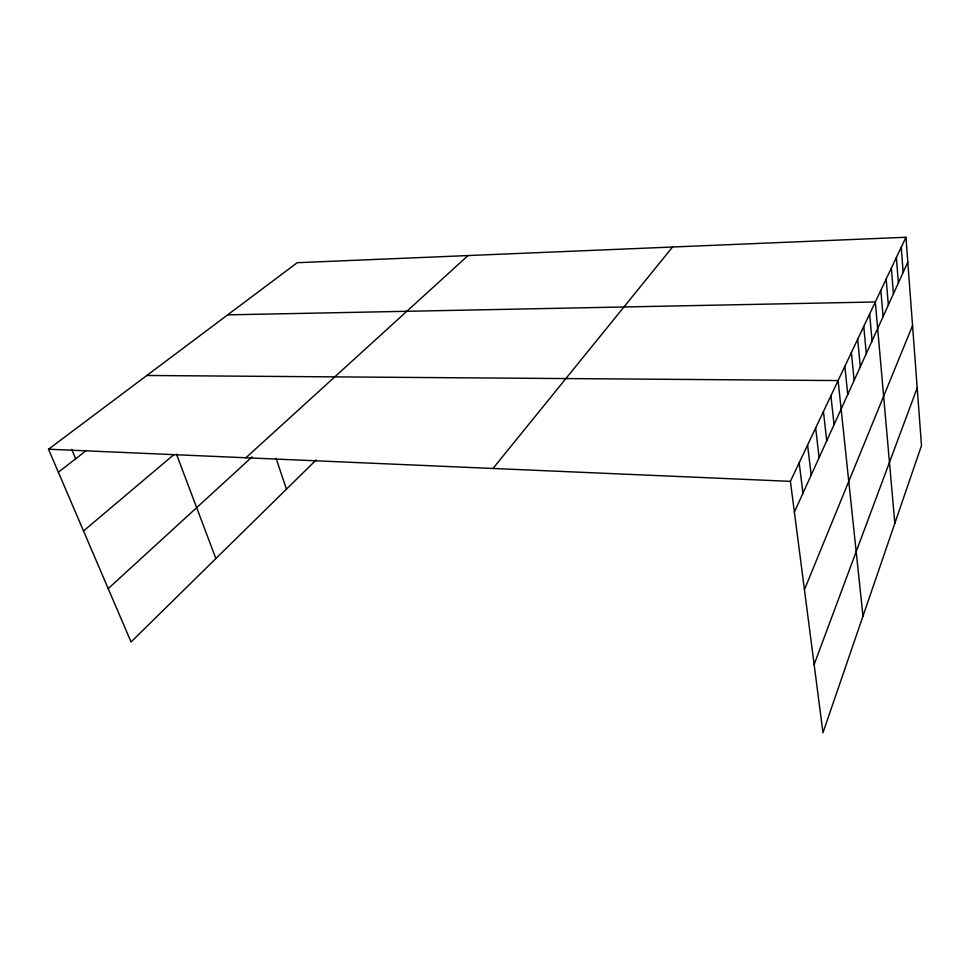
<?xml version="1.0" encoding="UTF-8"?>
<svg xmlns="http://www.w3.org/2000/svg" width="970" height="970" viewBox="0 0 970 970"><rect width="100%" height="100%" fill="white"/><g stroke="black" fill="none" stroke-linecap="round" stroke-linejoin="round"><path stroke-width="1.45" d="M814.133 664.535L917.196 387.927M804.445 589.675L912.552 325.617M794.394 512.087L907.811 262.13M905.956 237.262L921.5 445.606L822.972 732.738L790.404 481.35L905.956 237.262L297.208 262.7L48.5 449.219L131.059 641.958L316.111 459.998M492.99 468.462L672.549 247.023M108.216 588.608L252.139 456.882M245.919 457.767L468.037 255.571M83.517 530.966L173.788 454.712M58.358 472.22L85.736 450.977M227.659 314.862L875.316 301.973L894.837 523.303M146.809 375.487L838.116 380.567L862.985 616.12M48.5 449.219L790.404 481.35M71.731 449.413L75.66 458.798M176.492 454.178L215.873 558.562M276.05 458.276L286.465 489.147M799.171 462.848L802.966 493.209M807.573 445.084L811.199 475.058M815.661 428.012L819.104 457.61M823.433 411.595L826.731 440.829M830.914 395.784L834.067 424.666M844.858 366.32L847.744 394.499M851.381 352.559L854.134 380.41M857.662 339.27L860.317 366.793M863.749 326.429L866.295 353.638M869.629 314.001L872.066 340.894M880.833 290.333L883.088 316.62M886.168 279.057L888.338 305.041M891.345 268.132L893.431 293.825M896.365 257.523L898.365 282.937M901.227 247.241L903.155 272.376"/></g></svg>
